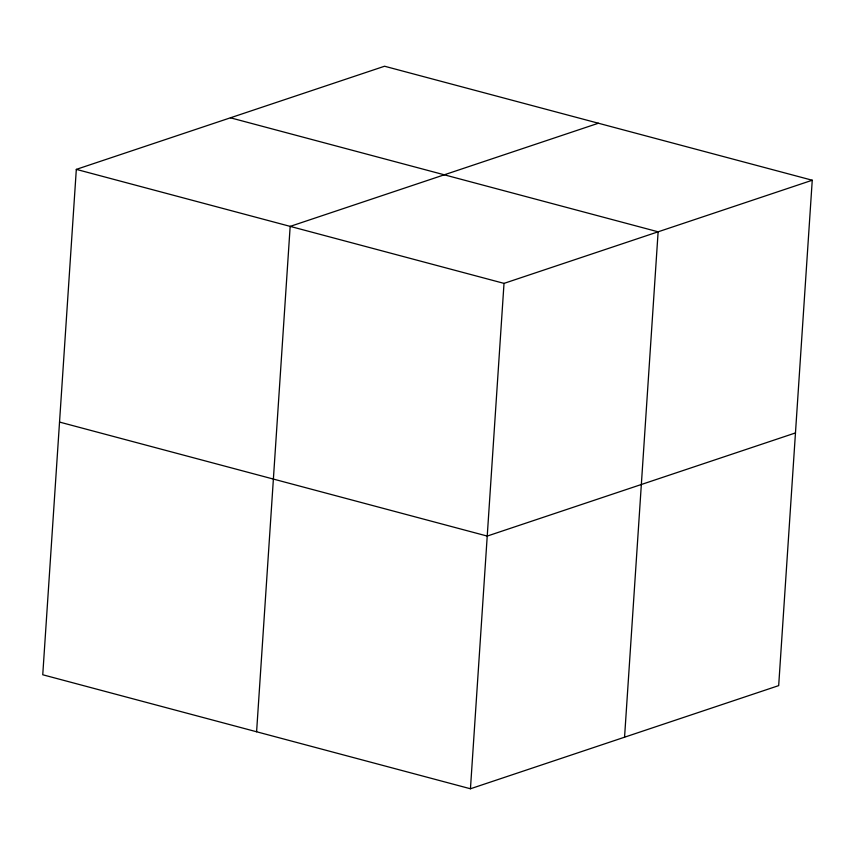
<?xml version="1.0" encoding="UTF-8"?>
<svg xmlns="http://www.w3.org/2000/svg" width="855" height="855" viewBox="0 0 855 855"><rect width="100%" height="100%" fill="white"/><g stroke="black" fill="none" stroke-linecap="round" stroke-linejoin="round"><path stroke-width="1.28" d="M76.319 169.376L42.75 674.766L470.442 788.77L778.681 685.625L812.25 180.234L384.558 66.23L76.319 169.376L504.012 283.379L812.25 180.234M256.596 731.773L290.166 226.383L598.404 123.227M470.442 788.77L504.012 283.379M624.556 737.202L658.126 231.812L230.444 117.798M795.471 432.929L487.222 536.074L59.529 422.071"/></g></svg>
